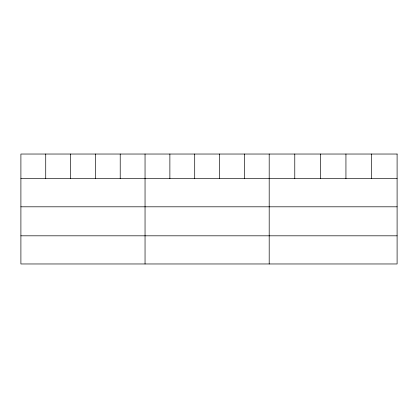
<?xml version="1.0" encoding="UTF-8"?>
<svg xmlns="http://www.w3.org/2000/svg" width="418" height="418" viewBox="0 0 418 418"><rect width="100%" height="100%" fill="white"/><g stroke="black" fill="none" stroke-linecap="round" stroke-linejoin="round"><path stroke-width="0.63" d="M20.9 178.658L397.1 178.658M20.9 206.811L397.1 206.811M20.9 235.815L397.1 235.815M371.518 154.033L371.518 178.658M345.937 154.033L345.937 178.658M320.355 154.033L320.355 178.658M294.774 154.033L294.774 178.658M269.192 154.033L269.192 263.967M244.363 154.033L244.363 178.658M219.534 154.033L219.534 178.658M194.704 154.033L194.704 178.658M169.875 154.033L169.875 178.658M145.046 154.033L145.046 263.967M120.217 154.033L120.217 178.658M95.388 154.033L95.388 178.658M70.558 154.033L70.558 178.658M45.729 154.033L45.729 178.658M397.1 154.033L20.9 154.033L20.9 263.967L397.1 263.967L397.1 154.033"/></g></svg>
